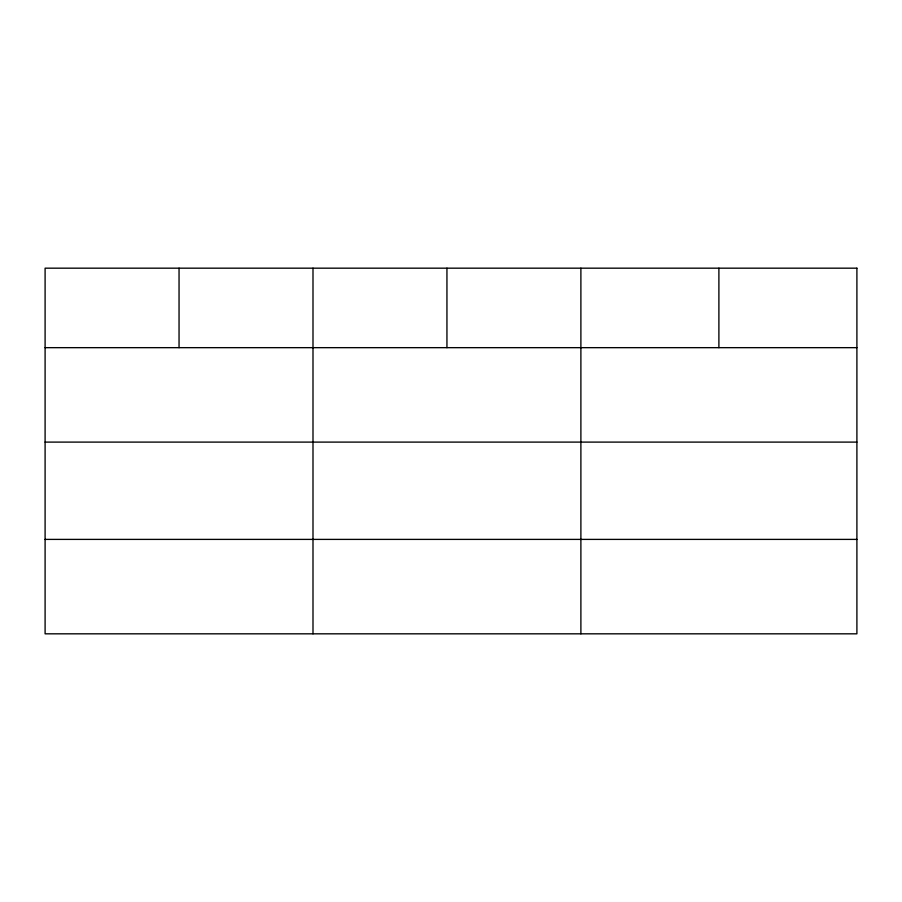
<?xml version="1.0" encoding="UTF-8"?>
<svg xmlns="http://www.w3.org/2000/svg" width="902" height="902" viewBox="0 0 902 902"><rect width="100%" height="100%" fill="white"/><g stroke="black" fill="none" stroke-linecap="round" stroke-linejoin="round"><path stroke-width="1.35" d="M45.1 347.665L856.9 347.665M45.1 442.104L856.9 442.104M45.1 539.396L856.9 539.396M718.894 268.176L718.894 347.665M580.888 268.176L580.888 633.824M446.941 268.176L446.941 347.665M312.994 268.176L312.994 633.824M179.047 268.176L179.047 347.665M856.9 268.176L45.1 268.176L45.1 633.824L856.9 633.824L856.9 268.176"/></g></svg>
